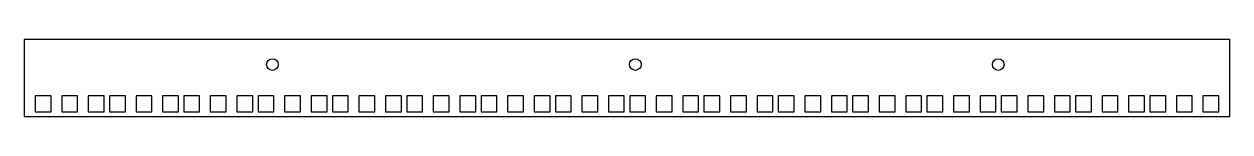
# Model space of a CAD drawing. Header units: millimetres. Extents: x 0 to 721, y 0 to 46.
import ezdxf

# ---------------------------------------------------------------- set-up
doc = ezdxf.new("R2010")
doc.units = ezdxf.units.MM
doc.layers.add('CUT', color=7, linetype='CONTINUOUS')

msp = doc.modelspace()

# ---------------------------------------------------------------- linework, layer by layer
at = {"layer": 'CUT'}
for points in [[(0, 0), (721.2, 0), (721.2, 46.178), (0, 46.178)], [(6.6, 2.8), (16.1, 2.8), (16.1, 12.3), (6.6, 12.3)], [(22.475, 2.8), (31.975, 2.8), (31.975, 12.3), (22.475, 12.3)], [(38.35, 2.8), (47.85, 2.8), (47.85, 12.3), (38.35, 12.3)], [(51.05, 2.8), (60.55, 2.8), (60.55, 12.3), (51.05, 12.3)], [(66.925, 2.8), (76.425, 2.8), (76.425, 12.3), (66.925, 12.3)], [(82.8, 2.8), (92.3, 2.8), (92.3, 12.3), (82.8, 12.3)], [(95.5, 2.8), (105, 2.8), (105, 12.3), (95.5, 12.3)], [(111.375, 2.8), (120.875, 2.8), (120.875, 12.3), (111.375, 12.3)], [(127.25, 2.8), (136.75, 2.8), (136.75, 12.3), (127.25, 12.3)], [(139.95, 2.8), (149.45, 2.8), (149.45, 12.3), (139.95, 12.3)], [(155.825, 2.8), (165.325, 2.8), (165.325, 12.3), (155.825, 12.3)], [(171.7, 2.8), (181.2, 2.8), (181.2, 12.3), (171.7, 12.3)], [(184.4, 2.8), (193.9, 2.8), (193.9, 12.3), (184.4, 12.3)], [(200.275, 2.8), (209.775, 2.8), (209.775, 12.3), (200.275, 12.3)], [(216.15, 2.8), (225.65, 2.8), (225.65, 12.3), (216.15, 12.3)], [(228.85, 2.8), (238.35, 2.8), (238.35, 12.3), (228.85, 12.3)], [(244.725, 2.8), (254.225, 2.8), (254.225, 12.3), (244.725, 12.3)], [(260.6, 2.8), (270.1, 2.8), (270.1, 12.3), (260.6, 12.3)], [(273.3, 2.8), (282.8, 2.8), (282.8, 12.3), (273.3, 12.3)], [(289.175, 2.8), (298.675, 2.8), (298.675, 12.3), (289.175, 12.3)], [(305.05, 2.8), (314.55, 2.8), (314.55, 12.3), (305.05, 12.3)], [(317.75, 2.8), (327.25, 2.8), (327.25, 12.3), (317.75, 12.3)], [(333.625, 2.8), (343.125, 2.8), (343.125, 12.3), (333.625, 12.3)], [(349.5, 2.8), (359, 2.8), (359, 12.3), (349.5, 12.3)], [(362.2, 2.8), (371.7, 2.8), (371.7, 12.3), (362.2, 12.3)], [(378.075, 2.8), (387.575, 2.8), (387.575, 12.3), (378.075, 12.3)], [(393.95, 2.8), (403.45, 2.8), (403.45, 12.3), (393.95, 12.3)], [(406.65, 2.8), (416.15, 2.8), (416.15, 12.3), (406.65, 12.3)], [(422.525, 2.8), (432.025, 2.8), (432.025, 12.3), (422.525, 12.3)], [(438.4, 2.8), (447.9, 2.8), (447.9, 12.3), (438.4, 12.3)], [(451.1, 2.8), (460.6, 2.8), (460.6, 12.3), (451.1, 12.3)], [(466.975, 2.8), (476.475, 2.8), (476.475, 12.3), (466.975, 12.3)], [(482.85, 2.8), (492.35, 2.8), (492.35, 12.3), (482.85, 12.3)], [(495.55, 2.8), (505.05, 2.8), (505.05, 12.3), (495.55, 12.3)], [(511.425, 2.8), (520.925, 2.8), (520.925, 12.3), (511.425, 12.3)], [(527.3, 2.8), (536.8, 2.8), (536.8, 12.3), (527.3, 12.3)], [(540, 2.8), (549.5, 2.8), (549.5, 12.3), (540, 12.3)], [(555.875, 2.8), (565.375, 2.8), (565.375, 12.3), (555.875, 12.3)], [(571.75, 2.8), (581.25, 2.8), (581.25, 12.3), (571.75, 12.3)], [(584.45, 2.8), (593.95, 2.8), (593.95, 12.3), (584.45, 12.3)], [(600.325, 2.8), (609.825, 2.8), (609.825, 12.3), (600.325, 12.3)], [(616.2, 2.8), (625.7, 2.8), (625.7, 12.3), (616.2, 12.3)], [(628.9, 2.8), (638.4, 2.8), (638.4, 12.3), (628.9, 12.3)], [(644.775, 2.8), (654.275, 2.8), (654.275, 12.3), (644.775, 12.3)], [(660.65, 2.8), (670.15, 2.8), (670.15, 12.3), (660.65, 12.3)], [(673.35, 2.8), (682.85, 2.8), (682.85, 12.3), (673.35, 12.3)], [(689.225, 2.8), (698.725, 2.8), (698.725, 12.3), (689.225, 12.3)], [(705.1, 2.8), (714.6, 2.8), (714.6, 12.3), (705.1, 12.3)]]:
    msp.add_lwpolyline(points, close=True, dxfattribs=at)
for centre in [(148.533, 31.178), (365.6, 31.178), (582.667, 31.178)]:
    msp.add_circle(centre, 3.5, dxfattribs=at)

doc.saveas('drawing.dxf')
